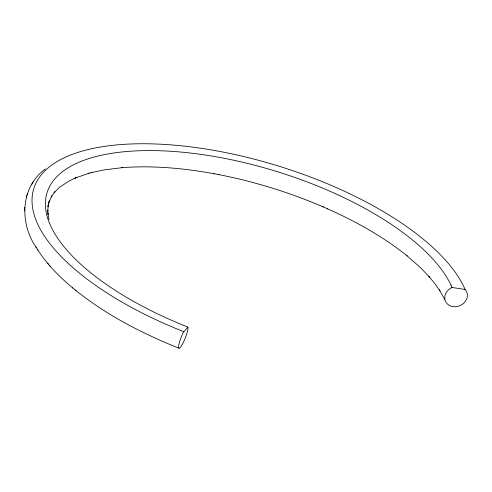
<?xml version="1.0" encoding="UTF-8"?>
<svg xmlns="http://www.w3.org/2000/svg" width="492" height="492" viewBox="0 0 492 492"><rect width="100%" height="100%" fill="white"/><g stroke="black" fill="none" stroke-linecap="round" stroke-linejoin="round"><path stroke-width="0.74" d="M36.383 247.673C19.409 223.798 20.227 186.948 45.393 168.934M24.6 210.951L24.631 209.635M24.649 208.651L24.68 207.335M26.304 197.144L26.697 195.877M26.955 195.017L27.349 193.743M31.722 184.408L32.441 183.301M32.964 182.477L33.684 181.37M187.913 327.106L183.129 332.721A11.605 2.066 -68.1 0 0 178.559 347.26A11.605 2.066 -68.1 0 0 183.639 341.799A11.605 2.066 -68.1 0 0 187.999 327.494L187.913 327.106A213.51 88.203 17.2 0 1 111.315 153.375A213.51 88.203 17.2 0 1 450.986 285.089M465.094 289.45L452.05 287.476L450.887 288.048A11.605 9.926 -24.3 0 0 446.103 302.42A11.605 9.926 -24.3 0 0 461.668 304.782A11.605 9.926 -24.3 0 0 465.807 290.311L465.094 289.45A227.372 93.929 17.2 0 0 104.156 146.431A227.372 93.929 17.2 0 0 183.664 331.676M89.187 173.184L75.012 178.116L76.1 177.63L68.732 181.185L59.471 187.372L54.034 192.803L54.895 191.812L51.199 196.929L51.918 195.822L49.052 201.96L49.446 200.687L48.462 203.879L48.856 202.612L48.001 206.548L48.216 205.238L47.755 211.375L47.785 210.059L48.019 214.303L47.872 213.005L49.046 219.567M88.105 173.473L92.281 172.354M91.217 172.643L104.489 169.845L122.785 167.6L121.868 167.68C152.729 165.312 183.787 168.221 214.174 173.731M213.811 173.664L218.94 174.635M218.608 174.568C254.487 181.591 289.616 192.452 323.201 206.892L322.893 206.757L327.672 208.848L327.34 208.7C355.568 221.308 382.881 236.437 407.062 255.815L406.349 255.231L420.223 267.414L429.639 277.217L428.919 276.387L434.91 283.675L439.977 290.901L439.356 289.886L444.614 299.327M179.076 348.256C142.206 333.484 106.395 315.058 75.344 290.071M35.75 246.646C45.344 262.685 58.628 276.203 72.933 288.091M72.201 287.494L76.057 290.655M47.601 263.226L48.327 264.075M49.858 265.846L50.571 266.682M37.349 249.229L37.976 250.243M450.973 285.089L452.05 287.476"/></g></svg>
